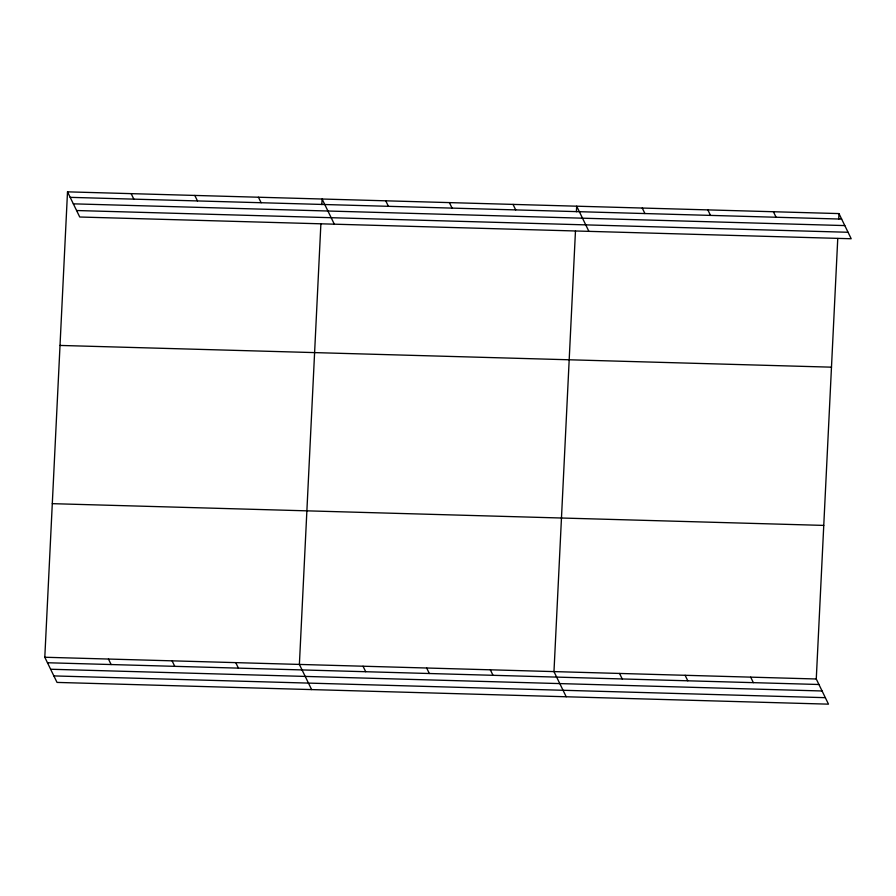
<?xml version="1.0" encoding="UTF-8"?>
<svg xmlns="http://www.w3.org/2000/svg" width="896" height="896" viewBox="0 0 896 896"><rect width="100%" height="100%" fill="white"/><g stroke="black" fill="none" stroke-linecap="round" stroke-linejoin="round"><path stroke-width="1.34" d="M837.76 238.493L816.267 678.989L828.486 704.155L57.019 682.416L44.8 657.25L67.514 191.845L838.981 213.584L851.2 238.75L79.733 217.011L67.514 191.845M320.88 223.922L299.387 664.418L311.606 689.584M321.821 204.557L322.101 199.024L334.32 224.19M575.467 231.101L553.974 671.597L566.194 696.763M576.408 211.725L576.677 206.192L588.896 231.358M838.712 219.117L838.981 213.584M70.179 197.344L841.658 219.094M73.338 203.84L844.805 225.579M76.586 210.526L848.053 232.266M60.021 345.43L831.488 367.17M52.293 503.664L823.76 525.403M44.8 657.25L816.267 678.989M47.477 662.749L818.944 684.499M50.624 669.245L822.091 690.984M53.872 675.92L825.339 697.67M773.405 211.736L776.082 217.246M707.829 209.888L710.506 215.398M642.253 208.04L644.93 213.55M750.691 677.141L753.368 682.651M513.038 204.4L515.704 209.91M685.115 675.293L687.792 680.803M449.389 202.608L452.066 208.107M619.539 673.445L622.216 678.955M385.739 200.816L388.416 206.315M490.325 669.805L493.002 675.304M258.451 197.221L261.128 202.731M426.675 668.013L429.352 673.512M194.802 195.429L197.478 200.939M363.026 666.221L365.702 671.72M131.152 193.637L133.829 199.147M235.738 662.626L238.414 668.136M172.088 660.834L174.765 666.344M108.45 659.042L111.115 664.541"/></g></svg>
